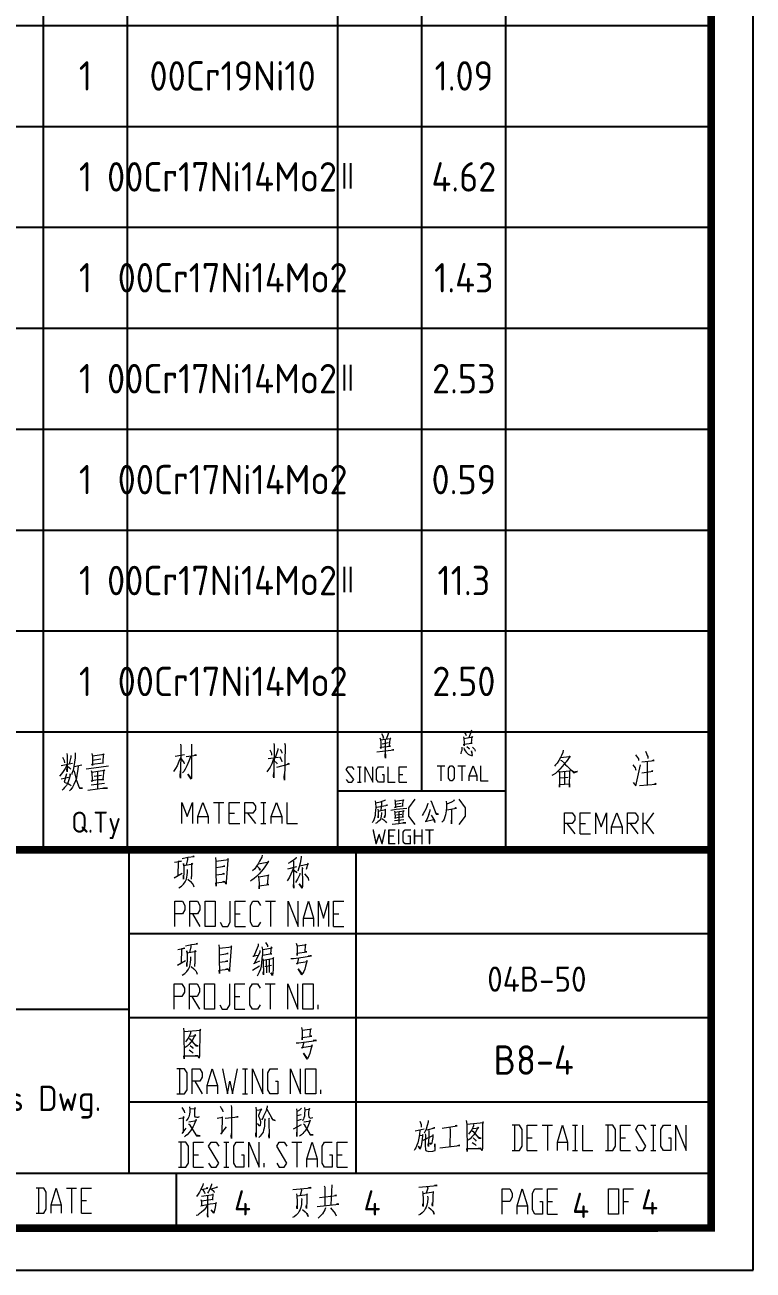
# Model space of a CAD drawing. Extents: x 3752 to 5058, y 2005 to 3221.
# Drawn here: x 4764.9 to 4851.5, y 2627.3 to 2775.4 of the extents above; entities that cross this region are included whole.
import ezdxf
from ezdxf.enums import TextEntityAlignment as Align

# ---------------------------------------------------------------- set-up
doc = ezdxf.new("R2010")
doc.units = 0
doc.layers.get('0').update_dxf_attribs({"linetype": 'CONTINUOUS'})
for name, color, linetype in [('1', 7, 'CONTINUOUS'), ('2', 1, 'CONTINUOUS'), ('6', 1, 'CONTINUOUS'), ('DRA_DWG', 1, 'CONTINUOUS'), ('标注', 7, 'CONTINUOUS'), ('粗线', 1, 'CONTINUOUS')]:
    doc.layers.add(name, color=color, linetype=linetype)
doc.styles.add('ACISOTS', font='isocp.shx', dxfattribs={"height": 1, "bigfont": 'gbcbig.shx'})

# ---------------------------------------------------------------- blocks, each defined once
blk = doc.blocks.new('A4图框')
blk.add_line((0, 0), (0, 297))
at = {"layer": '1'}
blk.add_line((-210, 0), (0, 0), dxfattribs=at)
at = {"layer": '2', "const_width": 0.9}
blk.add_lwpolyline([(-5, 292), (-5, 5), (-185, 5)], dxfattribs=at)

msp = doc.modelspace()

# ---------------------------------------------------------------- linework, layer by layer
for p, q in [((4682.07, 2775.324), (4846.47, 2775.324)), ((4666.47, 2763.324), (4846.47, 2763.324)), ((4682.07, 2751.324), (4846.47, 2751.324)), ((4666.47, 2739.324), (4846.47, 2739.324)), ((4682.07, 2727.324), (4846.47, 2727.324)), ((4666.47, 2715.324), (4846.47, 2715.324)), ((4682.07, 2703.324), (4846.47, 2703.324)), ((4846.47, 2667.302), (4777.28, 2667.302)), ((4846.47, 2657.302), (4777.28, 2657.302)), ((4846.47, 2647.302), (4777.28, 2647.302)), ((4846.47, 2638.802), (4666.47, 2638.802))]:
    msp.add_line(p, q)
at = {"color": 7, "lineweight": 0}
for points in [[(4807.072, 2690.614), (4807.141, 2690.401), (4807.196, 2690.001), (4807.196, 2689.601), (4807.21, 2689.34), (4807.155, 2689.505), (4808.361, 2689.622), (4808.237, 2689.643), (4808.326, 2690.47), (4808.381, 2690.518), (4808.326, 2690.545), (4808.306, 2690.497), (4807.175, 2690.352)], [(4807.279, 2691.11), (4807.492, 2690.78), (4807.513, 2690.545), (4807.458, 2690.828)], [(4807.706, 2690.38), (4807.727, 2689.029), (4807.741, 2688.368), (4807.741, 2688.182), (4807.706, 2688.347), (4807.727, 2688.726)], [(4808.009, 2691.179), (4808.113, 2691.062), (4808.057, 2691.09), (4807.83, 2690.428)], [(4817.015, 2690.738), (4817.064, 2690.525), (4817.098, 2689.98), (4817.119, 2689.677), (4817.084, 2689.863), (4817.704, 2689.932), (4818.042, 2689.96), (4817.966, 2689.96), (4818.056, 2690.759), (4818.125, 2690.69), (4817.932, 2690.642), (4817.064, 2690.504)], [(4817.05, 2691.352), (4817.312, 2691), (4817.332, 2690.883)], [(4817.966, 2691.517), (4817.952, 2691.4), (4817.67, 2690.594)], [(4770.862, 2688.83), (4770.862, 2688.616), (4770.834, 2688.223), (4770.758, 2687.727), (4770.682, 2687.197), (4770.586, 2686.769), (4770.462, 2686.383), (4770.434, 2686.273)], [(4783.389, 2689.843), (4783.41, 2689.663), (4783.361, 2685.805), (4783.313, 2686.018), (4783.389, 2686.687)], [(4784.677, 2689.877), (4784.698, 2689.698), (4784.698, 2685.977), (4784.677, 2685.77), (4784.65, 2685.694), (4784.23, 2686.301), (4784.65, 2685.77)], [(4793.994, 2689.167), (4794.166, 2688.85), (4794.193, 2688.706), (4794.193, 2688.568)], [(4794.462, 2689.946), (4794.51, 2689.732), (4794.49, 2685.839), (4794.441, 2686.053), (4794.49, 2686.473)], [(4794.938, 2689.346), (4794.938, 2689.167), (4794.614, 2688.244)], [(4795.206, 2689.278), (4795.406, 2688.919), (4795.434, 2688.781)], [(4795.751, 2689.98), (4795.806, 2689.732), (4795.751, 2685.591), (4795.702, 2685.908), (4795.751, 2686.335)], [(4806.734, 2688.94), (4808.733, 2689.174), (4808.629, 2689.195), (4808.485, 2689.147)], [(4807.368, 2689.905), (4808.099, 2690.049)], [(4816.836, 2689.484), (4816.836, 2689.298), (4816.816, 2689.105), (4816.767, 2688.94), (4816.712, 2688.781), (4816.692, 2688.706)], [(4817.05, 2689.436), (4817.119, 2689.25), (4817.208, 2689.085), (4817.332, 2688.919), (4817.456, 2688.781), (4817.594, 2688.657), (4817.753, 2688.588), (4817.987, 2688.52), (4818.111, 2688.52), (4817.987, 2689.064), (4818.077, 2688.52), (4818.09, 2688.52)], [(4817.436, 2689.601), (4817.649, 2689.395), (4817.684, 2689.346), (4817.704, 2689.271)], [(4818.09, 2689.512), (4818.338, 2689.25), (4818.393, 2689.181), (4818.428, 2689.036)], [(4828.874, 2689.153), (4828.826, 2688.871), (4828.674, 2688.52), (4828.55, 2688.271), (4828.357, 2687.913), (4828.158, 2687.596), (4827.985, 2687.383), (4827.861, 2687.245)], [(4838.666, 2689.016), (4838.811, 2688.768), (4838.886, 2688.52), (4838.935, 2688.375), (4838.935, 2688.161)], [(4769.869, 2687.341), (4769.642, 2686.948), (4769.421, 2686.597), (4769.201, 2686.315), (4768.974, 2686.066)], [(4769.173, 2687.307), (4770.51, 2687.589)], [(4769.325, 2688.299), (4769.545, 2687.906), (4769.594, 2687.658)], [(4769.842, 2688.754), (4769.89, 2688.506), (4769.89, 2686.563), (4769.842, 2686.811), (4769.89, 2687.017)], [(4770.338, 2688.506), (4770.338, 2688.334), (4770.138, 2687.514)], [(4770.71, 2687.197), (4771.626, 2687.41)], [(4772.819, 2688.754), (4772.887, 2688.402), (4772.915, 2687.307), (4772.839, 2687.479), (4774.231, 2687.658), (4774.155, 2687.658), (4774.231, 2688.719), (4774.3, 2688.65), (4772.887, 2688.437)], [(4772.887, 2687.941), (4773.88, 2688.12)], [(4783.41, 2688.32), (4783.161, 2687.789), (4782.969, 2687.293), (4782.769, 2686.969), (4782.541, 2686.618)], [(4782.741, 2688.423), (4783.857, 2688.637)], [(4783.437, 2688.106), (4783.782, 2687.679), (4783.809, 2687.541)], [(4784.574, 2688.354), (4784.381, 2687.858), (4784.133, 2687.293), (4783.906, 2686.9), (4783.761, 2686.618), (4783.609, 2686.439)], [(4784.057, 2688.389), (4785.27, 2688.568), (4785.194, 2688.602), (4785.049, 2688.533)], [(4794.441, 2688.106), (4794.242, 2687.541), (4794.021, 2687.114), (4793.821, 2686.831), (4793.622, 2686.583)], [(4793.794, 2688.141), (4795.007, 2688.32)], [(4794.49, 2687.927), (4794.814, 2687.61), (4794.882, 2687.507)], [(4794.834, 2687.114), (4796.35, 2687.541), (4796.247, 2687.576), (4796.075, 2687.465)], [(4795.158, 2688.354), (4795.31, 2688.106), (4795.379, 2687.927), (4795.406, 2687.755)], [(4828.578, 2688.271), (4829.618, 2688.375), (4829.598, 2688.375), (4829.694, 2688.444), (4829.226, 2687.775), (4829.046, 2687.562), (4828.798, 2687.245), (4828.778, 2687.203), (4828.502, 2686.886), (4828.206, 2686.604), (4827.958, 2686.39), (4827.689, 2686.211), (4827.537, 2686.142)], [(4828.578, 2687.948), (4828.674, 2687.913), (4829.026, 2687.596), (4829.171, 2687.417), (4829.35, 2687.245), (4829.543, 2687.031), (4830.142, 2686.459), (4830.583, 2686.604), (4830.562, 2686.604), (4830.142, 2686.535), (4829.77, 2686.818), (4829.646, 2686.638), (4828.454, 2686.535), (4828.378, 2686.638), (4828.426, 2686.569), (4828.454, 2684.73), (4828.426, 2685.047), (4828.454, 2685.081), (4828.481, 2685.081), (4829.618, 2685.15), (4829.618, 2684.73), (4829.667, 2686.638)], [(4837.15, 2687.383), (4837.274, 2687.245), (4837.426, 2687.031), (4837.501, 2686.886), (4837.522, 2686.749)], [(4837.205, 2685.295), (4837.522, 2684.902), (4838.073, 2687.383)], [(4837.501, 2688.588), (4837.722, 2688.271), (4837.825, 2688.127), (4837.846, 2687.913)], [(4838.246, 2687.741), (4839.383, 2687.879), (4839.706, 2687.913), (4839.61, 2687.948), (4839.486, 2687.879)], [(4838.866, 2687.775), (4838.866, 2685.047)], [(4769.173, 2685.743), (4770.241, 2685.991), (4770.262, 2686.315), (4770.262, 2686.17), (4770.138, 2685.743), (4769.966, 2685.281), (4769.794, 2684.93), (4769.594, 2684.716), (4769.421, 2684.502), (4769.297, 2684.399)], [(4769.814, 2686.349), (4769.545, 2685.357), (4769.718, 2685.281), (4769.918, 2685.212), (4770.117, 2685.109), (4770.365, 2684.964)], [(4769.89, 2687.265), (4770.186, 2687.059), (4770.338, 2686.88)], [(4771.206, 2687.197), (4771.13, 2686.597), (4771.055, 2686.17), (4770.986, 2685.818), (4770.882, 2685.495), (4770.682, 2685.074), (4770.51, 2684.75), (4770.31, 2684.468), (4770.166, 2684.33)], [(4770.662, 2686.735), (4770.71, 2686.666), (4770.958, 2685.674), (4771.13, 2685.212), (4771.303, 2684.716), (4771.351, 2684.613), (4771.723, 2684.647), (4771.351, 2684.681), (4771.227, 2684.895)], [(4772.171, 2686.914), (4773.067, 2687.059), (4774.824, 2687.265)], [(4772.763, 2686.735), (4772.839, 2686.452), (4772.867, 2685.605), (4772.867, 2685.426), (4772.791, 2685.529), (4773.563, 2685.639), (4774.252, 2685.674), (4774.155, 2685.708), (4774.279, 2686.811), (4774.376, 2686.735), (4773.535, 2686.597), (4772.839, 2686.487)], [(4773.087, 2686.066), (4773.956, 2686.17)], [(4773.508, 2686.597), (4773.508, 2684.544)], [(4803.076, 2685.66), (4803.303, 2685.357), (4803.751, 2685.357), (4803.971, 2685.66), (4803.076, 2686.859), (4803.303, 2687.155), (4803.751, 2687.155), (4803.971, 2686.859)], [(4804.426, 2687.155), (4804.874, 2687.155)], [(4804.647, 2687.155), (4804.647, 2685.357)], [(4805.322, 2685.357), (4805.322, 2687.155), (4806.225, 2685.357), (4806.225, 2687.155)], [(4807.348, 2686.259), (4807.568, 2686.259), (4807.568, 2685.357), (4806.9, 2685.357), (4806.672, 2685.66), (4806.672, 2686.859), (4806.9, 2687.155), (4807.568, 2687.155)], [(4808.023, 2687.155), (4808.023, 2685.357), (4808.919, 2685.357)], [(4809.367, 2685.357), (4809.367, 2687.155), (4810.269, 2687.155)], [(4809.367, 2686.259), (4809.821, 2686.259)], [(4813.894, 2687.3), (4814.797, 2687.3)], [(4814.349, 2687.3), (4814.349, 2685.501)], [(4815.472, 2685.501), (4815.244, 2685.805), (4815.244, 2687.004), (4815.472, 2687.3), (4815.692, 2687.3), (4815.92, 2687.004), (4815.92, 2685.805), (4815.692, 2685.501), (4815.472, 2685.501), (4815.472, 2685.501)], [(4816.368, 2687.3), (4817.27, 2687.3)], [(4816.822, 2687.3), (4816.822, 2685.501)], [(4817.718, 2685.501), (4817.718, 2686.101), (4818.166, 2687.3), (4818.621, 2686.101), (4818.621, 2685.501)], [(4817.718, 2686.101), (4818.621, 2686.101)], [(4819.069, 2687.3), (4819.069, 2685.501), (4819.965, 2685.501)], [(4828.53, 2685.86), (4829.474, 2685.929)], [(4829.026, 2686.604), (4829.026, 2685.15)], [(4838.246, 2686.459), (4839.307, 2686.604), (4839.555, 2686.638), (4839.486, 2686.673), (4839.383, 2686.638)], [(4772.343, 2684.399), (4773.508, 2684.544), (4774.08, 2684.613), (4774.672, 2684.613), (4774.603, 2684.647), (4774.231, 2684.613)], [(4772.743, 2685.04), (4774.328, 2685.212)], [(4804.426, 2685.357), (4804.874, 2685.357)], [(4809.367, 2685.357), (4810.269, 2685.357)], [(4837.97, 2684.936), (4839.954, 2685.116), (4839.906, 2685.184), (4839.679, 2685.081)], [(4783.547, 2680.409), (4783.547, 2682.911), (4784.167, 2681.243), (4784.795, 2682.911), (4784.795, 2680.409)], [(4785.422, 2680.409), (4785.422, 2681.243), (4786.042, 2682.911), (4786.669, 2681.243), (4786.669, 2680.409)], [(4787.296, 2682.911), (4788.543, 2682.911)], [(4787.916, 2682.911), (4787.916, 2680.409)], [(4789.163, 2680.409), (4789.163, 2682.911), (4790.417, 2682.911)], [(4791.037, 2680.409), (4791.037, 2682.911), (4791.975, 2682.911), (4792.292, 2682.497), (4792.292, 2682.077), (4791.975, 2681.663), (4791.037, 2681.663)], [(4792.912, 2682.911), (4793.539, 2682.911)], [(4793.229, 2682.911), (4793.229, 2680.409)], [(4794.159, 2680.409), (4794.159, 2681.243), (4794.786, 2682.911), (4795.413, 2681.243), (4795.413, 2680.409)], [(4796.033, 2682.911), (4796.033, 2680.409), (4797.287, 2680.409)], [(4806.542, 2683.11), (4806.576, 2682.876), (4806.597, 2682.311), (4806.576, 2681.953), (4806.542, 2681.67), (4806.507, 2681.388), (4806.431, 2681.085), (4806.349, 2680.871), (4806.273, 2680.678), (4806.183, 2680.561)], [(4807.727, 2683.234), (4807.672, 2683.159), (4807.444, 2683.069), (4807.107, 2682.973), (4806.61, 2682.855)], [(4807.286, 2682.973), (4807.286, 2682.807), (4807.21, 2681.953)], [(4808.857, 2683.255), (4808.912, 2683.021), (4808.933, 2682.283), (4808.877, 2682.408), (4809.87, 2682.525), (4809.815, 2682.525), (4809.87, 2683.234), (4809.925, 2683.186), (4808.912, 2683.041)], [(4811.22, 2683.303), (4810.469, 2682.304), (4810.469, 2681.305), (4811.22, 2680.299)], [(4813.101, 2683.11), (4813.191, 2683.069), (4813.791, 2681.553), (4813.825, 2681.553), (4814.073, 2681.553), (4813.811, 2681.601), (4813.701, 2681.767)], [(4814.962, 2683.069), (4815.017, 2682.78), (4815.017, 2682.545), (4815.017, 2682.263), (4814.976, 2682.029), (4814.976, 2681.932), (4814.941, 2681.698), (4814.893, 2681.457), (4814.803, 2681.222), (4814.714, 2680.96), (4814.59, 2680.754), (4814.466, 2680.588)], [(4815.92, 2683.234), (4815.865, 2683.138), (4815.596, 2682.973), (4815.313, 2682.828), (4815.031, 2682.738)], [(4816.464, 2683.303), (4817.215, 2682.304), (4817.215, 2681.305), (4816.464, 2680.299)], [(4789.163, 2681.663), (4789.79, 2681.663)], [(4791.354, 2681.663), (4792.292, 2680.409)], [(4807.286, 2681.718), (4807.286, 2681.601), (4807.251, 2681.291), (4807.196, 2681.105), (4807.141, 2680.96), (4807.072, 2680.843), (4806.983, 2680.726), (4806.859, 2680.609), (4806.734, 2680.513), (4806.645, 2680.464), (4806.576, 2680.423)], [(4806.721, 2682.38), (4807.989, 2682.594), (4807.92, 2682.614), (4807.796, 2682.573)], [(4806.859, 2682.118), (4806.893, 2681.911), (4806.893, 2681.085), (4806.879, 2681.202), (4806.893, 2681.339)], [(4806.893, 2681.911), (4807.761, 2682.077), (4807.706, 2682.118), (4807.692, 2681.815), (4807.692, 2681.457), (4807.672, 2681.25), (4807.637, 2681.085), (4807.637, 2681.222), (4807.672, 2681.367)], [(4808.402, 2682.029), (4809.036, 2682.118), (4810.29, 2682.263)], [(4808.822, 2681.911), (4808.877, 2681.718), (4808.898, 2681.153), (4808.898, 2681.036), (4808.843, 2681.105), (4809.387, 2681.174), (4809.884, 2681.202), (4809.815, 2681.222), (4809.904, 2681.953), (4809.973, 2681.911), (4809.374, 2681.815), (4808.877, 2681.746)], [(4808.912, 2682.711), (4809.622, 2682.828)], [(4809.057, 2681.457), (4809.677, 2681.532)], [(4809.353, 2681.815), (4809.353, 2680.444)], [(4812.784, 2682.855), (4812.764, 2682.69), (4812.571, 2682.215), (4812.392, 2681.863), (4812.219, 2681.581), (4812.095, 2681.388)], [(4813.033, 2682.077), (4813.033, 2681.932), (4812.874, 2681.457), (4812.888, 2681.484), (4812.729, 2681.085), (4812.55, 2680.678), (4812.481, 2680.678), (4813.474, 2680.892)], [(4813.191, 2681.436), (4813.577, 2680.774), (4813.618, 2680.561), (4813.542, 2680.823)], [(4815.065, 2682.049), (4816.202, 2682.263), (4816.113, 2682.283), (4815.989, 2682.215)], [(4815.596, 2682.097), (4815.596, 2680.395), (4815.582, 2680.54), (4815.596, 2680.823)], [(4829.026, 2679.19), (4829.026, 2681.691), (4829.963, 2681.691), (4830.273, 2681.271), (4830.273, 2680.857), (4829.963, 2680.437), (4829.026, 2680.437)], [(4830.9, 2679.19), (4830.9, 2681.691), (4832.147, 2681.691)], [(4832.774, 2679.19), (4832.774, 2681.691), (4833.395, 2680.023), (4834.022, 2681.691), (4834.022, 2679.19)], [(4834.649, 2679.19), (4834.649, 2680.023), (4835.269, 2681.691), (4835.896, 2680.023), (4835.896, 2679.19)], [(4836.523, 2679.19), (4836.523, 2681.691), (4837.46, 2681.691), (4837.77, 2681.271), (4837.77, 2680.857), (4837.46, 2680.437), (4836.523, 2680.437)], [(4838.39, 2679.19), (4838.39, 2681.691)], [(4839.644, 2681.691), (4838.707, 2680.437), (4838.39, 2680.437)], [(4785.422, 2681.243), (4786.669, 2681.243)], [(4789.163, 2680.409), (4790.417, 2680.409)], [(4792.912, 2680.409), (4793.539, 2680.409)], [(4794.159, 2681.243), (4795.413, 2681.243)], [(4807.3, 2681.036), (4807.548, 2680.871), (4807.672, 2680.754), (4807.782, 2680.63), (4807.871, 2680.492)], [(4808.526, 2680.347), (4809.353, 2680.444), (4809.759, 2680.492), (4810.187, 2680.492), (4810.132, 2680.513), (4809.87, 2680.492)], [(4808.809, 2680.774), (4809.939, 2680.892)], [(4829.336, 2680.437), (4830.273, 2679.19)], [(4830.9, 2680.437), (4831.527, 2680.437)], [(4834.649, 2680.023), (4835.896, 2680.023)], [(4836.833, 2680.437), (4837.77, 2679.19)], [(4838.707, 2680.437), (4839.644, 2679.19)], [(4830.9, 2679.19), (4832.147, 2679.19)], [(4782.656, 2675.81), (4783.48, 2675.967), (4783.077, 2675.903), (4783.053, 2674.204), (4782.609, 2673.953), (4783.573, 2674.519)], [(4783.55, 2676.283), (4784.262, 2676.411), (4784.992, 2676.505), (4784.945, 2676.534), (4784.829, 2676.505)], [(4784.683, 2673.824), (4784.683, 2674.11), (4784.706, 2674.174), (4784.729, 2675.716), (4784.829, 2675.588), (4783.766, 2675.401), (4783.719, 2675.687), (4783.766, 2675.43), (4783.766, 2674.612), (4783.742, 2674.017), (4783.719, 2673.795), (4783.719, 2673.953), (4783.742, 2674.297)], [(4784.069, 2675.465), (4784.233, 2676.154), (4784.233, 2676.376)], [(4787.515, 2676.376), (4787.591, 2675.967), (4787.591, 2674.426), (4787.614, 2673.386), (4787.614, 2672.977), (4787.591, 2673.386), (4788.648, 2673.479), (4788.531, 2673.544), (4788.344, 2673.45)], [(4787.614, 2675.967), (4789.074, 2676.154), (4789.004, 2676.253), (4788.981, 2676.061), (4788.817, 2673.509), (4788.817, 2673.293), (4788.794, 2673.199), (4788.625, 2673.509)], [(4792.759, 2675.687), (4792.829, 2675.652), (4793.892, 2675.874), (4793.822, 2675.938), (4793.629, 2675.623), (4793.419, 2675.272), (4793.209, 2674.992), (4792.969, 2674.706), (4792.712, 2674.426), (4792.426, 2674.139), (4792.123, 2673.888), (4792.076, 2673.859), (4791.883, 2673.731), (4791.696, 2673.573)], [(4793.086, 2676.662), (4793.063, 2676.44), (4792.783, 2675.938), (4792.619, 2675.623), (4792.426, 2675.337), (4792.193, 2675.021), (4791.953, 2674.805)], [(4797.127, 2676.411), (4797.081, 2676.283), (4796.771, 2676.032), (4796.444, 2675.81), (4796.158, 2675.687)], [(4796.795, 2675.938), (4796.818, 2673.45), (4796.841, 2672.755), (4796.795, 2672.884), (4796.818, 2673.164)], [(4797.741, 2676.534), (4797.717, 2676.376), (4797.6, 2675.716), (4797.501, 2675.272), (4797.338, 2674.741)], [(4797.554, 2675.401), (4798.611, 2675.623), (4798.517, 2675.652), (4798.307, 2674.963)], [(4783.176, 2672.785), (4783.48, 2672.977), (4783.719, 2673.199), (4783.906, 2673.479), (4784.093, 2673.824), (4784.163, 2674.268), (4784.21, 2674.647), (4784.21, 2674.963)], [(4787.614, 2675.179), (4788.625, 2675.337), (4788.531, 2675.372), (4788.321, 2675.272)], [(4787.614, 2674.332), (4788.601, 2674.455), (4788.508, 2674.49), (4788.344, 2674.391)], [(4792.496, 2675.337), (4792.543, 2675.307), (4792.806, 2675.021), (4792.829, 2674.864), (4792.736, 2675.085)], [(4792.619, 2674.204), (4792.666, 2674.11), (4792.712, 2673.322), (4792.736, 2673.228), (4792.736, 2672.662), (4792.712, 2672.913), (4792.712, 2673.006), (4793.869, 2673.164), (4793.845, 2673.164), (4793.729, 2673.164), (4793.845, 2674.332), (4793.892, 2674.268), (4793.822, 2674.239), (4792.689, 2674.046)], [(4796.795, 2675.15), (4796.654, 2674.741), (4796.491, 2674.391), (4796.345, 2674.046), (4796.205, 2673.859), (4796.041, 2673.608)], [(4796.135, 2675.021), (4797.221, 2675.307)], [(4796.818, 2674.928), (4797.127, 2674.677), (4797.198, 2674.548)], [(4797.577, 2674.519), (4797.554, 2674.361), (4797.291, 2673.795), (4797.034, 2673.415)], [(4797.787, 2675.179), (4797.904, 2675.021), (4797.857, 2675.056), (4797.881, 2673.386), (4797.881, 2672.977), (4797.857, 2672.755), (4797.478, 2673.258), (4797.857, 2672.82)], [(4798.12, 2674.426), (4798.541, 2673.923), (4798.611, 2673.666)], [(4784.233, 2673.795), (4784.542, 2673.544), (4784.776, 2673.293), (4784.875, 2673.135), (4784.945, 2672.913)], [(4782.685, 2668.177), (4782.685, 2671.179), (4783.591, 2671.179), (4783.888, 2670.676), (4783.888, 2670.174), (4783.591, 2669.678), (4782.685, 2669.678)], [(4784.49, 2668.177), (4784.49, 2671.179), (4785.389, 2671.179), (4785.687, 2670.676), (4785.687, 2670.174), (4785.389, 2669.678), (4784.49, 2669.678)], [(4786.289, 2668.177), (4786.289, 2671.179), (4787.486, 2671.179), (4787.486, 2668.177), (4786.289, 2668.177), (4786.289, 2668.177)], [(4788.087, 2668.679), (4788.385, 2668.177), (4788.987, 2668.177), (4789.284, 2668.679), (4789.284, 2671.179)], [(4789.886, 2668.177), (4789.886, 2671.179), (4791.083, 2671.179)], [(4792.882, 2668.679), (4792.584, 2668.177), (4791.982, 2668.177), (4791.685, 2668.679), (4791.685, 2670.676), (4791.982, 2671.179), (4792.584, 2671.179), (4792.882, 2670.676)], [(4793.483, 2671.179), (4794.681, 2671.179)], [(4794.079, 2671.179), (4794.079, 2668.177)], [(4796.187, 2668.177), (4796.187, 2671.179), (4797.384, 2668.177), (4797.384, 2671.179)], [(4797.986, 2668.177), (4797.986, 2669.175), (4798.587, 2671.179), (4799.183, 2669.175), (4799.183, 2668.177)], [(4799.785, 2668.177), (4799.785, 2671.179), (4800.386, 2669.175), (4800.988, 2671.179), (4800.988, 2668.177)], [(4801.583, 2668.177), (4801.583, 2671.179), (4802.786, 2671.179)], [(4784.788, 2669.678), (4785.687, 2668.177)], [(4789.886, 2669.678), (4790.482, 2669.678)], [(4801.583, 2669.678), (4802.185, 2669.678)], [(4789.886, 2668.177), (4791.083, 2668.177)], [(4797.986, 2669.175), (4799.183, 2669.175)], [(4801.583, 2668.177), (4802.786, 2668.177)], [(4783.053, 2665.426), (4783.877, 2665.584), (4783.48, 2665.52), (4783.456, 2663.82), (4783.007, 2663.569), (4783.976, 2664.136)], [(4783.953, 2665.899), (4784.659, 2666.022), (4785.389, 2666.121), (4785.343, 2666.15), (4785.226, 2666.121)], [(4785.086, 2663.441), (4785.086, 2663.727), (4785.109, 2663.791), (4785.132, 2665.333), (4785.226, 2665.204), (4784.163, 2665.017), (4784.116, 2665.298), (4784.163, 2665.047), (4784.163, 2664.229), (4784.139, 2663.633), (4784.116, 2663.412), (4784.116, 2663.569), (4784.139, 2663.914)], [(4784.467, 2665.082), (4784.636, 2665.771), (4784.636, 2665.993)], [(4787.918, 2665.993), (4787.988, 2665.584), (4787.988, 2664.042), (4788.011, 2663.003), (4788.011, 2662.594), (4787.988, 2663.003), (4789.051, 2663.096), (4788.934, 2663.16), (4788.741, 2663.061)], [(4788.011, 2665.584), (4789.477, 2665.771), (4789.401, 2665.864), (4789.378, 2665.677), (4789.214, 2663.125), (4789.214, 2662.903), (4789.191, 2662.81), (4789.027, 2663.125)], [(4792.613, 2666.121), (4792.59, 2665.864), (4792.07, 2664.574), (4792.047, 2664.673), (4792.613, 2664.766)], [(4792.806, 2665.333), (4792.806, 2665.111), (4792.14, 2663.727), (4792.093, 2663.791), (4792.806, 2664.101)], [(4793.063, 2665.771), (4793.11, 2665.455), (4793.11, 2664.889), (4793.063, 2664.387), (4793.016, 2663.885), (4792.969, 2663.476), (4792.876, 2663.125), (4792.73, 2662.752), (4792.496, 2662.279)], [(4793.18, 2665.426), (4793.203, 2665.455), (4794.266, 2665.648), (4794.172, 2665.742), (4794.079, 2664.924), (4794.219, 2664.924), (4793.133, 2664.731)], [(4793.489, 2666.279), (4793.699, 2665.929), (4793.723, 2665.771)], [(4797.145, 2666.215), (4797.244, 2665.835), (4797.244, 2664.731), (4797.244, 2665.017), (4798.377, 2665.175), (4798.184, 2665.175), (4798.231, 2665.964), (4798.255, 2666.086), (4798.301, 2665.993), (4798.138, 2665.964), (4797.244, 2665.835)], [(4783.573, 2662.401), (4783.877, 2662.594), (4784.116, 2662.81), (4784.303, 2663.096), (4784.496, 2663.441), (4784.566, 2663.885), (4784.613, 2664.258), (4784.613, 2664.574)], [(4788.011, 2664.796), (4789.027, 2664.953), (4788.934, 2664.982), (4788.718, 2664.889)], [(4788.011, 2663.943), (4789.004, 2664.071), (4788.905, 2664.101), (4788.741, 2664.007)], [(4793.11, 2664.358), (4793.203, 2664.101), (4793.203, 2664.042), (4793.25, 2662.436), (4793.203, 2662.687), (4793.226, 2662.845)], [(4793.226, 2664.165), (4794.482, 2664.416), (4794.383, 2664.48), (4794.406, 2664.323), (4794.406, 2663.534), (4794.383, 2663.061), (4794.359, 2662.687), (4794.313, 2662.372), (4794.102, 2662.687), (4794.289, 2662.465)], [(4793.559, 2664.165), (4793.583, 2662.652)], [(4793.915, 2664.229), (4793.915, 2662.717)], [(4796.508, 2664.387), (4796.818, 2664.387), (4797.431, 2664.451), (4798.944, 2664.673), (4798.774, 2664.702), (4798.541, 2664.638)], [(4797.408, 2664.451), (4797.244, 2663.692), (4797.192, 2663.82), (4798.447, 2664.007), (4798.377, 2664.136), (4798.377, 2664.007), (4798.231, 2663.476), (4798.138, 2663.125), (4798.021, 2662.845), (4797.927, 2662.623), (4797.857, 2662.465), (4797.811, 2662.436), (4797.384, 2663.16), (4797.834, 2662.495)], [(4784.636, 2663.412), (4784.94, 2663.16), (4785.179, 2662.903), (4785.272, 2662.752), (4785.343, 2662.53)], [(4792.753, 2663.476), (4791.953, 2662.938)], [(4793.396, 2663.441), (4794.196, 2663.598)], [(4782.633, 2658.36), (4782.633, 2661.362), (4783.532, 2661.362), (4783.836, 2660.859), (4783.836, 2660.363), (4783.532, 2659.861), (4782.633, 2659.861)], [(4784.431, 2658.36), (4784.431, 2661.362), (4785.337, 2661.362), (4785.635, 2660.859), (4785.635, 2660.363), (4785.337, 2659.861), (4784.431, 2659.861)], [(4786.236, 2658.36), (4786.236, 2661.362), (4787.433, 2661.362), (4787.433, 2658.36), (4786.236, 2658.36), (4786.236, 2658.36)], [(4788.035, 2658.862), (4788.333, 2658.36), (4788.934, 2658.36), (4789.232, 2658.862), (4789.232, 2661.362)], [(4789.833, 2658.36), (4789.833, 2661.362), (4791.031, 2661.362)], [(4792.829, 2658.862), (4792.531, 2658.36), (4791.93, 2658.36), (4791.632, 2658.862), (4791.632, 2660.859), (4791.93, 2661.362), (4792.531, 2661.362), (4792.829, 2660.859)], [(4793.431, 2661.362), (4794.628, 2661.362)], [(4794.026, 2661.362), (4794.026, 2658.36)], [(4796.135, 2658.36), (4796.135, 2661.362), (4797.332, 2658.36), (4797.332, 2661.362)], [(4797.933, 2658.36), (4797.933, 2661.362), (4799.131, 2661.362), (4799.131, 2658.36), (4797.933, 2658.36), (4797.933, 2658.36)], [(4784.735, 2659.861), (4785.635, 2658.36)], [(4789.833, 2659.861), (4790.429, 2659.861)], [(4789.833, 2658.36), (4791.031, 2658.36)], [(4799.732, 2658.36), (4799.732, 2658.862)], [(4783.713, 2656.088), (4783.76, 2655.679), (4783.807, 2652.433), (4783.783, 2652.783), (4785.459, 2652.783), (4785.343, 2652.812), (4785.109, 2652.783)], [(4783.783, 2655.679), (4785.769, 2655.866), (4785.699, 2655.96), (4785.652, 2655.679), (4785.629, 2652.847), (4785.605, 2652.532), (4785.436, 2652.783)], [(4784.443, 2655.177), (4784.542, 2655.142), (4785.202, 2655.236), (4785.132, 2655.335), (4784.823, 2654.733), (4784.589, 2654.418), (4784.373, 2654.167), (4784.163, 2653.945), (4783.923, 2653.787)], [(4784.566, 2655.65), (4784.566, 2655.493), (4784.35, 2655.02), (4784.093, 2654.64), (4783.976, 2654.482)], [(4784.396, 2654.827), (4784.467, 2654.827), (4785.202, 2654.009), (4785.459, 2654.009), (4785.202, 2654.074), (4785.086, 2654.138)], [(4797.758, 2656.182), (4797.857, 2655.808), (4797.857, 2654.704), (4797.857, 2654.985), (4798.99, 2655.142), (4798.798, 2655.142), (4798.844, 2655.931), (4798.868, 2656.059), (4798.92, 2655.96), (4798.751, 2655.931), (4797.857, 2655.808)], [(4784.42, 2653.507), (4784.729, 2653.285), (4784.869, 2653.127)], [(4784.519, 2654.044), (4784.776, 2653.822), (4784.893, 2653.665)], [(4797.122, 2654.354), (4797.431, 2654.354), (4798.044, 2654.418), (4799.557, 2654.64), (4799.387, 2654.669), (4799.154, 2654.611)], [(4798.021, 2654.418), (4797.857, 2653.665), (4797.811, 2653.787), (4799.06, 2653.98), (4798.99, 2654.103), (4798.99, 2653.98), (4798.844, 2653.443), (4798.751, 2653.098), (4798.634, 2652.812), (4798.541, 2652.59), (4798.471, 2652.433), (4798.424, 2652.403), (4797.998, 2653.127), (4798.447, 2652.468)], [(4782.954, 2648.274), (4783.853, 2648.274), (4784.157, 2648.771), (4784.157, 2650.774), (4783.853, 2651.27), (4782.954, 2651.27)], [(4783.258, 2651.27), (4783.258, 2648.274)], [(4784.753, 2648.274), (4784.753, 2651.27), (4785.652, 2651.27), (4785.956, 2650.774), (4785.956, 2650.272), (4785.652, 2649.77), (4784.753, 2649.77)], [(4786.551, 2648.274), (4786.551, 2649.273), (4787.153, 2651.27), (4787.754, 2649.273), (4787.754, 2648.274)], [(4788.35, 2651.27), (4788.952, 2648.274), (4789.249, 2649.77), (4789.553, 2648.274), (4790.149, 2651.27)], [(4790.75, 2651.27), (4791.352, 2651.27)], [(4791.048, 2651.27), (4791.048, 2648.274)], [(4791.947, 2648.274), (4791.947, 2651.27), (4793.15, 2648.274), (4793.15, 2651.27)], [(4794.651, 2649.77), (4794.949, 2649.77), (4794.949, 2648.274), (4794.05, 2648.274), (4793.752, 2648.771), (4793.752, 2650.774), (4794.05, 2651.27), (4794.949, 2651.27)], [(4796.456, 2648.274), (4796.456, 2651.27), (4797.653, 2648.274), (4797.653, 2651.27)], [(4798.255, 2648.274), (4798.255, 2651.27), (4799.452, 2651.27), (4799.452, 2648.274), (4798.255, 2648.274), (4798.255, 2648.274)], [(4785.056, 2649.77), (4785.956, 2648.274)], [(4786.551, 2649.273), (4787.754, 2649.273)], [(4790.75, 2648.274), (4791.352, 2648.274)], [(4800.053, 2648.274), (4800.053, 2648.771)], [(4783.538, 2646.669), (4783.818, 2646.231), (4783.865, 2646.038)], [(4784.455, 2646.733), (4784.478, 2646.447), (4784.478, 2646.131), (4784.431, 2645.851), (4784.361, 2645.565), (4784.268, 2645.378), (4784.175, 2645.22), (4784.058, 2645.063)], [(4784.502, 2646.482), (4785.138, 2646.54), (4785.091, 2646.639), (4785.021, 2646.388), (4785.021, 2646.166), (4785.021, 2645.974), (4785.021, 2645.757), (4785.045, 2645.658), (4785.091, 2645.565), (4785.191, 2645.536), (4785.307, 2645.506), (4785.471, 2645.506), (4785.564, 2645.536), (4785.635, 2645.6)], [(4788.07, 2646.797), (4788.257, 2646.482), (4788.35, 2646.324), (4788.397, 2646.131)], [(4789.413, 2646.89), (4789.436, 2646.669), (4789.436, 2642.984), (4789.413, 2643.235), (4789.436, 2643.55)], [(4792.315, 2646.698), (4792.368, 2646.353), (4792.368, 2643.141), (4792.315, 2643.363), (4792.339, 2643.643)], [(4792.391, 2646.353), (4793.028, 2646.417), (4792.958, 2646.482), (4792.648, 2645.693), (4792.648, 2645.629), (4792.695, 2645.536), (4792.765, 2645.407), (4792.812, 2645.284), (4792.858, 2645.156), (4792.882, 2644.969), (4792.882, 2644.811), (4792.858, 2644.654), (4792.835, 2644.525), (4792.788, 2644.432), (4792.531, 2644.747)], [(4793.688, 2646.855), (4793.688, 2646.698), (4793.618, 2646.482), (4793.501, 2646.166), (4793.378, 2645.88), (4793.261, 2645.629), (4793.145, 2645.407), (4793.004, 2645.191)], [(4793.641, 2646.447), (4794.348, 2645.191), (4794.634, 2645.127), (4794.348, 2645.249), (4794.184, 2645.471)], [(4797.18, 2646.482), (4797.203, 2646.195), (4797.203, 2643.205), (4797.203, 2643.457), (4797.203, 2643.708)], [(4797.746, 2646.575), (4797.513, 2646.353), (4797.227, 2646.195)], [(4798.103, 2646.639), (4798.149, 2646.353), (4798.126, 2645.915), (4798.103, 2645.629), (4798.056, 2645.442), (4798.009, 2645.284), (4797.939, 2645.191), (4797.863, 2645.063)], [(4798.149, 2646.388), (4798.739, 2646.511), (4798.693, 2646.54), (4798.622, 2646.353), (4798.599, 2646.102), (4798.599, 2645.757), (4798.622, 2645.6), (4798.646, 2645.506), (4798.716, 2645.471), (4798.809, 2645.407), (4799.095, 2645.471)], [(4783.182, 2645.349), (4783.818, 2645.471), (4783.725, 2645.6), (4783.702, 2645.349), (4783.678, 2643.678), (4783.561, 2643.55), (4784.058, 2644.21)], [(4784.361, 2644.969), (4785.284, 2645.127), (4785.214, 2645.22), (4785.115, 2644.969), (4784.998, 2644.654), (4784.881, 2644.403), (4784.764, 2644.181), (4784.572, 2643.895), (4784.361, 2643.643), (4784.151, 2643.427), (4783.982, 2643.27), (4783.842, 2643.17)], [(4784.338, 2644.683), (4784.385, 2644.683), (4785.261, 2643.299), (4785.71, 2643.27), (4785.261, 2643.363), (4785.138, 2643.486)], [(4787.714, 2645.378), (4788.373, 2645.506), (4788.327, 2645.565), (4788.28, 2643.614), (4788.187, 2643.486), (4788.823, 2644.368)], [(4788.683, 2645.378), (4790.219, 2645.536), (4790.12, 2645.565), (4789.933, 2645.506)], [(4793.378, 2645.349), (4793.425, 2645.156), (4793.378, 2645.092), (4793.378, 2644.841), (4793.355, 2644.467), (4793.308, 2644.21), (4793.261, 2643.959), (4793.191, 2643.743), (4793.075, 2643.55), (4792.958, 2643.392), (4792.835, 2643.235), (4792.695, 2643.077)], [(4793.851, 2645.378), (4793.898, 2645.284), (4793.875, 2645.249), (4793.898, 2643.013), (4793.875, 2643.27), (4793.898, 2643.55)], [(4796.806, 2644.116), (4797.77, 2644.625)], [(4797.227, 2645.693), (4797.723, 2645.816)], [(4797.723, 2645.22), (4797.227, 2645.063)], [(4798.056, 2644.969), (4798.079, 2644.969), (4798.833, 2645.063), (4798.786, 2645.156), (4798.669, 2644.811), (4798.599, 2644.59), (4798.529, 2644.403), (4798.43, 2644.21), (4798.313, 2644.023), (4798.173, 2643.836), (4798.056, 2643.708), (4797.916, 2643.585), (4797.746, 2643.427), (4797.63, 2643.328), (4797.513, 2643.235)], [(4798.009, 2644.718), (4798.079, 2644.625), (4798.809, 2643.427), (4799.166, 2643.427), (4798.833, 2643.457), (4798.716, 2643.585)], [(4811.838, 2645.028), (4811.978, 2644.619), (4811.978, 2644.461), (4811.978, 2644.303)], [(4812.808, 2645.092), (4812.831, 2644.899), (4812.714, 2644.519), (4812.574, 2644.081), (4812.451, 2643.83), (4812.335, 2643.608)], [(4814.484, 2644.21), (4816.276, 2644.49), (4816.183, 2644.519), (4816.043, 2644.461)], [(4817.363, 2645.092), (4817.409, 2644.677), (4817.456, 2641.436), (4817.433, 2641.781), (4819.109, 2641.781), (4818.992, 2641.816), (4818.758, 2641.781)], [(4817.433, 2644.677), (4819.418, 2644.87), (4819.348, 2644.963), (4819.302, 2644.677), (4819.278, 2641.845), (4819.255, 2641.529), (4819.085, 2641.781)], [(4818.215, 2644.648), (4818.215, 2644.49), (4817.999, 2644.017), (4817.742, 2643.638), (4817.625, 2643.486)], [(4822.805, 2641.553), (4823.705, 2641.553), (4824.003, 2642.049), (4824.003, 2644.052), (4823.705, 2644.549), (4822.805, 2644.549)], [(4823.103, 2644.549), (4823.103, 2641.553)], [(4824.604, 2641.553), (4824.604, 2644.549), (4825.801, 2644.549)], [(4826.403, 2644.549), (4827.6, 2644.549)], [(4827.004, 2644.549), (4827.004, 2641.553)], [(4828.202, 2641.553), (4828.202, 2642.551), (4828.803, 2644.549), (4829.399, 2642.551), (4829.399, 2641.553)], [(4830, 2644.549), (4830.602, 2644.549)], [(4830.298, 2644.549), (4830.298, 2641.553)], [(4831.197, 2644.549), (4831.197, 2641.553), (4832.4, 2641.553)], [(4833.907, 2641.553), (4834.806, 2641.553), (4835.104, 2642.049), (4835.104, 2644.052), (4834.806, 2644.549), (4833.907, 2644.549)], [(4834.205, 2644.549), (4834.205, 2641.553)], [(4835.706, 2641.553), (4835.706, 2644.549), (4836.903, 2644.549)], [(4837.504, 2642.049), (4837.802, 2641.553), (4838.404, 2641.553), (4838.702, 2642.049), (4837.504, 2644.052), (4837.802, 2644.549), (4838.404, 2644.549), (4838.702, 2644.052)], [(4839.303, 2644.549), (4839.905, 2644.549)], [(4839.601, 2644.549), (4839.601, 2641.553)], [(4841.4, 2643.048), (4841.703, 2643.048), (4841.703, 2641.553), (4840.804, 2641.553), (4840.5, 2642.049), (4840.5, 2644.052), (4840.804, 2644.549), (4841.703, 2644.549)], [(4842.299, 2641.553), (4842.299, 2644.549), (4843.502, 2641.553), (4843.502, 2644.549)], [(4811.815, 2643.924), (4811.815, 2643.83), (4811.745, 2643.2), (4811.675, 2642.82), (4811.605, 2642.446), (4811.488, 2642.16), (4811.365, 2641.874), (4811.248, 2641.687), (4811.155, 2641.529)], [(4811.295, 2643.895), (4812.358, 2644.111)], [(4811.791, 2643.328), (4812.241, 2643.387), (4812.171, 2643.451), (4812.148, 2643.293), (4812.101, 2642.884), (4812.078, 2642.604), (4812.031, 2642.347), (4811.978, 2642.096), (4811.908, 2641.874), (4811.861, 2641.751), (4811.838, 2641.716), (4811.675, 2642.067), (4811.838, 2641.781)], [(4812.171, 2642.82), (4812.241, 2642.791), (4813.467, 2643.357), (4813.397, 2643.422), (4813.374, 2643.071), (4813.304, 2642.697), (4813.281, 2642.475), (4813.234, 2642.318), (4813.187, 2642.254), (4813.018, 2642.446)], [(4812.475, 2643.515), (4812.521, 2643.387), (4812.498, 2643.328), (4812.475, 2642.254), (4812.475, 2642.002), (4812.498, 2641.781), (4812.521, 2641.658), (4812.545, 2641.564), (4812.644, 2641.5), (4812.784, 2641.465), (4812.924, 2641.436), (4813.397, 2641.465), (4813.514, 2641.5), (4813.608, 2641.529), (4813.654, 2641.564), (4813.608, 2642.347), (4813.608, 2641.564)], [(4812.597, 2644.052), (4812.691, 2644.017), (4813.608, 2644.239), (4813.538, 2644.239), (4813.397, 2644.21)], [(4812.901, 2643.924), (4812.924, 2643.795), (4812.854, 2642.032), (4812.831, 2642.189), (4812.854, 2642.446)], [(4815.383, 2644.239), (4815.43, 2643.988), (4815.406, 2642.002)], [(4818.099, 2644.175), (4818.192, 2644.146), (4818.852, 2644.239), (4818.782, 2644.333), (4818.472, 2643.737), (4818.239, 2643.422), (4818.023, 2643.17), (4817.812, 2642.949), (4817.579, 2642.791)], [(4818.046, 2643.83), (4818.122, 2643.83), (4818.852, 2643.013), (4819.109, 2643.013), (4818.852, 2643.071), (4818.735, 2643.135)], [(4818.169, 2643.042), (4818.426, 2642.82), (4818.542, 2642.662)], [(4824.604, 2643.048), (4825.206, 2643.048)], [(4835.706, 2643.048), (4836.301, 2643.048)], [(4783.118, 2639.544), (4784.017, 2639.544), (4784.315, 2640.046), (4784.315, 2642.049), (4784.017, 2642.546), (4783.118, 2642.546)], [(4783.415, 2642.546), (4783.415, 2639.544)], [(4784.916, 2639.544), (4784.916, 2642.546), (4786.113, 2642.546)], [(4786.715, 2640.046), (4787.013, 2639.544), (4787.614, 2639.544), (4787.912, 2640.046), (4786.715, 2642.049), (4787.013, 2642.546), (4787.614, 2642.546), (4787.912, 2642.049)], [(4788.514, 2642.546), (4789.109, 2642.546)], [(4788.811, 2642.546), (4788.811, 2639.544)], [(4790.61, 2641.045), (4790.908, 2641.045), (4790.908, 2639.544), (4790.009, 2639.544), (4789.711, 2640.046), (4789.711, 2642.049), (4790.009, 2642.546), (4790.908, 2642.546)], [(4791.509, 2639.544), (4791.509, 2642.546), (4792.712, 2639.544), (4792.712, 2642.546)], [(4794.815, 2640.046), (4795.113, 2639.544), (4795.714, 2639.544), (4796.018, 2640.046), (4794.815, 2642.049), (4795.113, 2642.546), (4795.714, 2642.546), (4796.018, 2642.049)], [(4796.614, 2642.546), (4797.817, 2642.546)], [(4797.215, 2642.546), (4797.215, 2639.544)], [(4798.412, 2639.544), (4798.412, 2640.548), (4799.014, 2642.546), (4799.615, 2640.548), (4799.615, 2639.544)], [(4801.11, 2641.045), (4801.414, 2641.045), (4801.414, 2639.544), (4800.515, 2639.544), (4800.211, 2640.046), (4800.211, 2642.049), (4800.515, 2642.546), (4801.414, 2642.546)], [(4802.01, 2639.544), (4802.01, 2642.546), (4803.213, 2642.546)], [(4814.227, 2641.874), (4816.586, 2642.131), (4816.516, 2642.189), (4816.3, 2642.096)], [(4818.069, 2642.505), (4818.379, 2642.289), (4818.519, 2642.131)], [(4824.604, 2641.553), (4825.801, 2641.553)], [(4828.202, 2642.551), (4829.399, 2642.551)], [(4830, 2641.553), (4830.602, 2641.553)], [(4835.706, 2641.553), (4836.903, 2641.553)], [(4839.303, 2641.553), (4839.905, 2641.553)], [(4784.916, 2641.045), (4785.512, 2641.045)], [(4793.308, 2639.544), (4793.308, 2640.046)], [(4798.412, 2640.548), (4799.615, 2640.548)], [(4802.01, 2641.045), (4802.611, 2641.045)], [(4784.916, 2639.544), (4786.113, 2639.544)], [(4788.514, 2639.544), (4789.109, 2639.544)], [(4802.01, 2639.544), (4803.213, 2639.544)], [(4766.199, 2634.084), (4767.099, 2634.084), (4767.397, 2634.586), (4767.397, 2636.583), (4767.099, 2637.085), (4766.199, 2637.085)], [(4766.497, 2637.085), (4766.497, 2634.084)], [(4767.998, 2634.084), (4767.998, 2635.082), (4768.594, 2637.085), (4769.195, 2635.082), (4769.195, 2634.084)], [(4769.797, 2637.085), (4770.994, 2637.085)], [(4770.392, 2637.085), (4770.392, 2634.084)], [(4771.595, 2634.084), (4771.595, 2637.085), (4772.793, 2637.085)], [(4786.049, 2637.617), (4786.026, 2637.43), (4785.792, 2636.893), (4785.623, 2636.577), (4785.483, 2636.355), (4785.272, 2636.075)], [(4785.816, 2636.893), (4786.639, 2637.079), (4786.569, 2637.114), (4786.429, 2637.05)], [(4787.065, 2637.587), (4787.042, 2637.459), (4786.849, 2636.928), (4786.709, 2636.671), (4786.592, 2636.455)], [(4786.878, 2636.928), (4787.772, 2637.179), (4787.678, 2637.179), (4787.515, 2637.114)], [(4796.736, 2636.898), (4798.909, 2637.12), (4798.809, 2637.149), (4798.576, 2637.12)], [(4797.723, 2636.992), (4797.77, 2636.805), (4797.606, 2636.209)], [(4800.45, 2637.354), (4800.52, 2637.167), (4800.544, 2635.024)], [(4801.35, 2637.447), (4801.256, 2635.088)], [(4811.727, 2637.179), (4813.9, 2637.395), (4813.806, 2637.43), (4813.573, 2637.395)], [(4812.72, 2637.272), (4812.767, 2637.079), (4812.603, 2636.484)], [(4821.62, 2633.984), (4821.62, 2636.986), (4822.519, 2636.986), (4822.817, 2636.484), (4822.817, 2635.987), (4822.519, 2635.485), (4821.62, 2635.485)], [(4823.419, 2633.984), (4823.419, 2634.983), (4824.02, 2636.986), (4824.622, 2634.983), (4824.622, 2633.984)], [(4826.117, 2635.485), (4826.42, 2635.485), (4826.42, 2633.984), (4825.521, 2633.984), (4825.217, 2634.486), (4825.217, 2636.484), (4825.521, 2636.986), (4826.42, 2636.986)], [(4827.016, 2633.984), (4827.016, 2636.986), (4828.219, 2636.986)], [(4834.258, 2633.984), (4834.258, 2636.986), (4835.455, 2636.986), (4835.455, 2633.984), (4834.258, 2633.984), (4834.258, 2633.984)], [(4836.056, 2633.984), (4836.056, 2636.986), (4837.253, 2636.986)], [(4771.595, 2635.584), (4772.191, 2635.584)], [(4785.862, 2636.104), (4787.276, 2636.326), (4787.229, 2636.355), (4787.182, 2635.73), (4787.252, 2635.73), (4785.862, 2635.538), (4785.839, 2635.695), (4785.862, 2635.538), (4785.862, 2635.006), (4785.816, 2634.907), (4785.792, 2634.971), (4786.902, 2635.193), (4787.655, 2635.287), (4787.585, 2635.38), (4787.515, 2635.006), (4787.468, 2634.562), (4787.392, 2634.282), (4787.322, 2634.089), (4787.019, 2634.498), (4787.346, 2634.183)], [(4786.026, 2636.863), (4786.236, 2636.548), (4786.259, 2636.42)], [(4786.569, 2636.168), (4786.592, 2633.967), (4786.616, 2633.616), (4786.569, 2633.774), (4786.592, 2634.06)], [(4787.042, 2636.957), (4787.346, 2636.706), (4787.392, 2636.548)], [(4797.746, 2635.83), (4797.799, 2635.643), (4797.77, 2635.579), (4797.746, 2635.135), (4797.676, 2634.761), (4797.606, 2634.539), (4797.49, 2634.317), (4797.349, 2634.095), (4797.11, 2633.844), (4796.876, 2633.657), (4796.689, 2633.564)], [(4797.157, 2636.396), (4797.203, 2636.145), (4797.233, 2635.485), (4797.233, 2635.106), (4797.233, 2634.603), (4797.203, 2634.726), (4797.203, 2634.948)], [(4797.203, 2636.145), (4798.482, 2636.332), (4798.412, 2636.396), (4798.389, 2635.859), (4798.389, 2635.795), (4798.389, 2635.292), (4798.365, 2634.948), (4798.342, 2634.662), (4798.313, 2634.79), (4798.365, 2635.07)], [(4799.907, 2635.97), (4801.94, 2636.186), (4801.869, 2636.221), (4801.706, 2636.186)], [(4812.743, 2636.104), (4812.79, 2635.917), (4812.767, 2635.853), (4812.743, 2635.415), (4812.673, 2635.035), (4812.603, 2634.814), (4812.486, 2634.592), (4812.34, 2634.376), (4812.107, 2634.124), (4811.867, 2633.932), (4811.68, 2633.838)], [(4812.153, 2636.671), (4812.2, 2636.42), (4812.224, 2635.76), (4812.224, 2635.38), (4812.224, 2634.878), (4812.2, 2635.006), (4812.2, 2635.222)], [(4812.2, 2636.42), (4813.473, 2636.612), (4813.403, 2636.671), (4813.38, 2636.139), (4813.38, 2636.075), (4813.38, 2635.573), (4813.357, 2635.222), (4813.333, 2634.942), (4813.31, 2635.065), (4813.357, 2635.351)], [(4767.998, 2635.082), (4769.195, 2635.082)], [(4771.595, 2634.084), (4772.793, 2634.084)], [(4786.569, 2635.129), (4786.405, 2634.784), (4786.143, 2634.469), (4785.839, 2634.183), (4785.599, 2633.996), (4785.413, 2633.867), (4785.249, 2633.809)], [(4797.869, 2634.539), (4798.196, 2634.253), (4798.389, 2634.066), (4798.482, 2633.938), (4798.552, 2633.686), (4798.412, 2634.002)], [(4799.627, 2634.895), (4802.196, 2635.181), (4802.08, 2635.211), (4801.94, 2635.146)], [(4800.596, 2634.708), (4800.52, 2634.486), (4800.24, 2634.013), (4800.001, 2633.762), (4799.744, 2633.482)], [(4801.21, 2634.708), (4801.753, 2634.049), (4801.869, 2633.792)], [(4812.86, 2634.814), (4813.193, 2634.533), (4813.38, 2634.34), (4813.473, 2634.218), (4813.543, 2633.967), (4813.403, 2634.282)], [(4823.419, 2634.983), (4824.622, 2634.983)], [(4827.016, 2635.485), (4827.618, 2635.485)], [(4836.056, 2635.485), (4836.652, 2635.485)], [(4827.016, 2633.984), (4828.219, 2633.984)]]:
    msp.add_lwpolyline(points, dxfattribs=at)
at = {"layer": '1'}
for p, q in [((4666.47, 2691.324), (4846.47, 2691.324)), ((4802.07, 2684.324), (4822.07, 2684.324))]:
    msp.add_line(p, q, dxfattribs=at)
at = {"layer": '1', "ltscale": 10}
msp.add_line((4846.466, 2677.324), (4666.466, 2677.324), dxfattribs=at)
at = {"layer": '1', "color": 1}
for p, q in [((4777.28, 2638.891), (4777.28, 2677.302)), ((4804.28, 2638.802), (4804.28, 2677.302))]:
    msp.add_line(p, q, dxfattribs=at)
at = {"layer": '2'}
msp.add_line((4666.47, 2677.324), (4846.47, 2677.324), dxfattribs=at)
at = {"layer": '2', "ltscale": 10}
msp.add_line((4666.47, 2677.324), (4846.47, 2677.324), dxfattribs=at)
at = {"layer": '6', "ltscale": 10, "const_width": 0.9}
msp.add_lwpolyline([(4666.47, 2677.302), (4846.47, 2677.302), (4846.47, 2638.966), (4846.47, 2632.324), (4666.47, 2632.302), (4666.47, 2677.302)], dxfattribs=at)
at = {"layer": 'DRA_DWG'}
for p, q in [((4777.28, 2658.302), (4666.47, 2658.302)), ((4782.844, 2638.802), (4782.844, 2632.302))]:
    msp.add_line(p, q, dxfattribs=at)
at = {"layer": '粗线'}
for p, q in [((4767.07, 2677.324), (4767.07, 2835.324)), ((4777.07, 2677.324), (4777.07, 2835.324)), ((4802.07, 2677.324), (4802.07, 2835.324)), ((4812.07, 2684.324), (4812.07, 2835.324)), ((4822.07, 2677.324), (4822.07, 2835.324))]:
    msp.add_line(p, q, dxfattribs=at)

# ---------------------------------------------------------------- block references
at = {"layer": '1'}
msp.add_blockref('A4图框', (4851.47, 2627.324), dxfattribs=at)

# ---------------------------------------------------------------- texts
at = {"style": 'ACISOTS'}
for s, height, p in [('1', 3.5, (4772.07, 2769.324)), ('00Cr19Ni10', 3.5, (4789.57, 2769.324)), ('1.09', 3.5, (4817.07, 2769.324)), ('1', 3.5, (4772.07, 2757.324)), ('00Cr17Ni14Mo2Ⅱ', 3.5, (4789.57, 2757.324)), ('4.62', 3.5, (4817.07, 2757.324)), ('1', 3.5, (4772.07, 2745.324)), ('00Cr17Ni14Mo2', 3.5, (4789.57, 2745.324)), ('1.43', 3.5, (4817.07, 2745.324)), ('1', 3.5, (4772.07, 2733.324)), ('00Cr17Ni14Mo2Ⅱ', 3.5, (4789.57, 2733.324)), ('2.53', 3.5, (4817.07, 2733.324)), ('1', 3.5, (4772.07, 2721.324)), ('00Cr17Ni14Mo2', 3.5, (4789.57, 2721.324)), ('0.59', 3.5, (4817.07, 2721.324)), ('1', 3.5, (4772.07, 2709.324)), ('00Cr17Ni14Mo2Ⅱ', 3.5, (4789.57, 2709.324)), ('11.3', 3.5, (4817.07, 2709.324)), ('1', 3.5, (4772.07, 2697.324)), ('00Cr17Ni14Mo2', 3.5, (4789.57, 2697.324)), ('2.50', 3.5, (4817.07, 2697.324)), ('04B-50', 3, (4825.754, 2661.923))]:
    msp.add_text(s, height=height, dxfattribs=at).set_placement(p, align=Align.MIDDLE)
at = {"color": 7, "style": 'ACISOTS'}
for p in [(4789.736, 2633.817), (4805.137, 2633.817), (4829.956, 2633.519), (4838.15, 2633.925)]:
    msp.add_text('4', height=3, dxfattribs=at).set_placement(p)
at = {"layer": '1', "style": 'ACISOTS'}
for s, height, p in [('Q.Ty', 2.5, (4770.373, 2679.336)), ('WEIGHT', 1.8, (4806.089, 2677.943))]:
    msp.add_text(s, height=height, dxfattribs=at).set_placement(p)
msp.add_text('B8-4', height=3.5, dxfattribs=at).set_placement((4825.375, 2652.302), align=Align.MIDDLE)
at = {"layer": '标注', "ltscale": 10, "style": 'ACISOTS'}
msp.add_text('Nozzles Parts Dwg.', height=3, dxfattribs=at).set_placement((4741.298, 2646.245))

doc.saveas('drawing.dxf')
